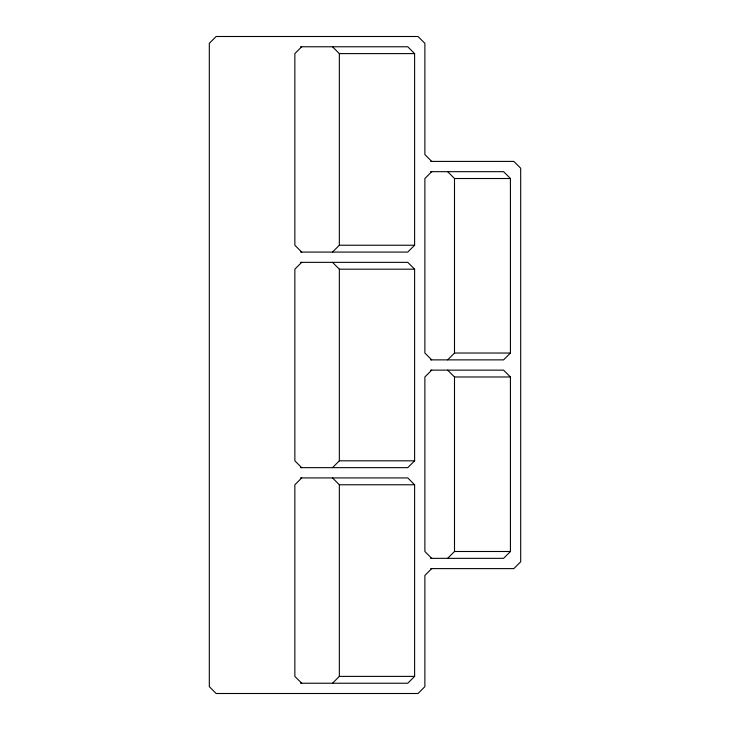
<?xml version="1.0" encoding="UTF-8"?>
<svg xmlns="http://www.w3.org/2000/svg" width="730" height="730" viewBox="0 0 730 730"><rect width="100%" height="100%" fill="white"/><g stroke="black" fill="none" stroke-linecap="round" stroke-linejoin="round"><path stroke-width="1.09" d="M301.7 46.766L294.856 53.609L294.856 245.234L301.7 252.078M301.7 262.344L294.856 269.188L294.856 460.812L301.7 467.656M332.497 252.078L339.34 245.234L339.34 53.609L332.497 46.766M431.722 171.669L424.878 178.512L424.878 353.028L431.722 359.872M300.559 46.766L407.778 46.766L414.613 53.609L414.613 245.234L407.769 252.078L300.559 252.078M301.7 477.922L294.856 484.766L294.856 676.391L301.7 683.234M332.497 467.656L339.34 460.812L339.34 269.188L332.497 262.344M431.722 370.137L424.878 376.981L424.878 551.497L431.722 558.341M447.654 359.872L454.498 353.028L454.498 178.512L447.654 171.669M430.545 171.669L503.581 171.669L510.425 178.512L510.425 353.028L503.581 359.872L430.545 359.872M300.559 262.344L407.769 262.344L414.613 269.188L414.613 460.812L407.769 467.656L300.559 467.656M431.722 568.606L424.878 575.45L424.878 686.656L418.034 693.5L216.153 693.5L209.309 686.656L209.309 43.344L216.153 36.5L418.034 36.5L424.878 43.344L424.878 154.559L431.722 161.403M447.654 558.341L454.498 551.497L454.498 376.981L447.654 370.137M332.497 683.234L339.34 676.391L339.34 484.766L332.497 477.922M430.545 370.137L503.581 370.137L510.425 376.981L510.425 551.497L503.581 558.341L430.545 558.341M300.559 477.922L407.769 477.922L414.613 484.766L414.613 676.391L407.769 683.234L300.559 683.234M339.34 53.609L414.613 53.609M430.682 161.403L513.847 161.403L520.691 168.247L520.691 561.762L513.847 568.606L430.682 568.606M454.498 178.512L510.425 178.512M339.34 245.234L414.613 245.234M339.34 269.188L414.613 269.188M454.498 353.028L510.425 353.028M454.498 376.981L510.425 376.981M339.34 460.812L414.613 460.812M339.34 484.766L414.613 484.766M454.498 551.497L510.425 551.497M339.34 676.391L414.613 676.391"/></g></svg>
